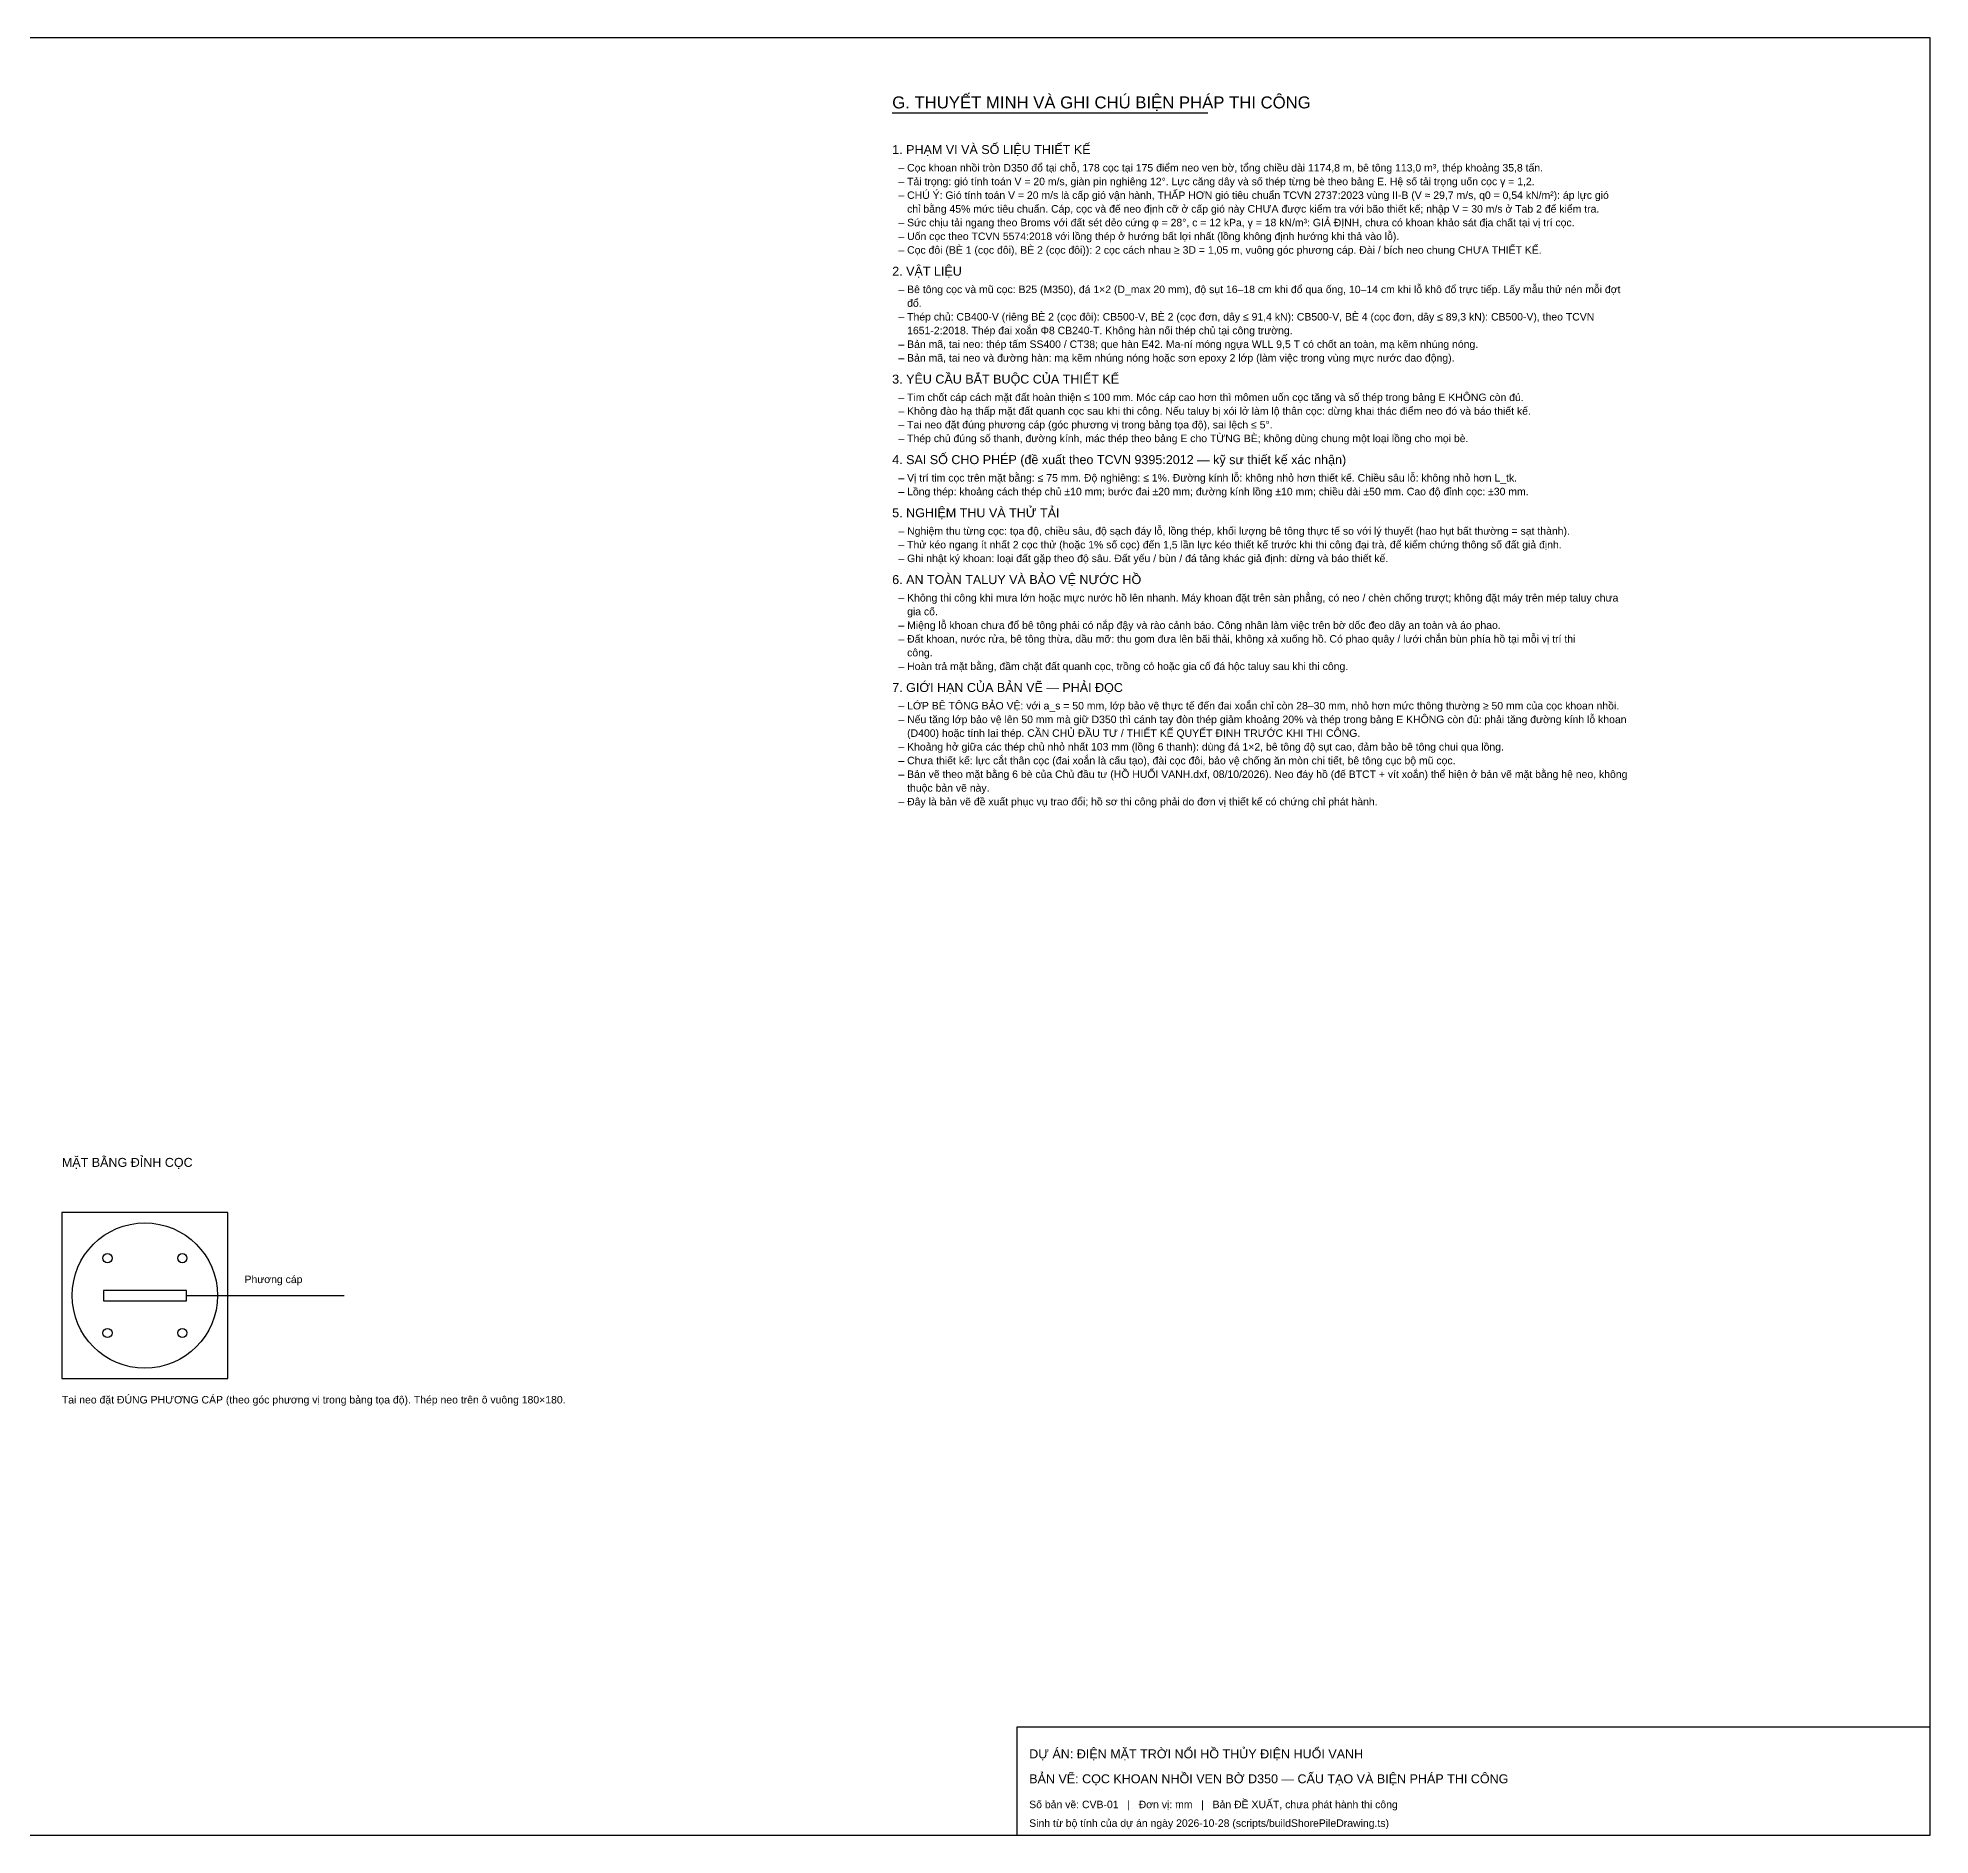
# Model space of a CAD drawing. Header units: millimetres. Extents: x -8500 to 105000, y -36500 to 6800.
# Drawn here: x 59422 to 105000, y -36500 to 6800 of the extents above; entities that cross this region are included whole.
import ezdxf

# ---------------------------------------------------------------- set-up
doc = ezdxf.new("R2010")
doc.units = ezdxf.units.MM
for name, color, linetype in [('CVB_00_KHUNG', 7, 'CONTINUOUS'), ('CVB_03_COC_BE_TONG', 8, 'CONTINUOUS'), ('CVB_05_BAN_MA_TAI_NEO', 6, 'CONTINUOUS'), ('CVB_06_CAP_BE', 3, 'CONTINUOUS'), ('CVB_08_GHI_CHU', 7, 'CONTINUOUS')]:
    doc.layers.add(name, color=color, linetype=linetype)
doc.styles.add('VN', font='arial.ttf')

msp = doc.modelspace()

# ---------------------------------------------------------------- linework, layer by layer
at = {"layer": 'CVB_00_KHUNG'}
for p, q in [((105000, 6800), (-8500, 6800)), ((105000, -36500), (105000, 6800)), ((105000, -33900), (83000, -33900)), ((83000, -33900), (83000, -36500)), ((105000, -36500), (105000, -33900)), ((-8500, -36500), (105000, -36500)), ((83000, -36500), (105000, -36500))]:
    msp.add_line(p, q, dxfattribs=at)
at = {"layer": 'CVB_03_COC_BE_TONG'}
for p, q in [((64000, -21500), (60000, -21500)), ((60000, -21500), (60000, -25500)), ((64000, -25500), (64000, -21500)), ((60000, -25500), (64000, -25500))]:
    msp.add_line(p, q, dxfattribs=at)
msp.add_circle((62000, -23500), 1750, dxfattribs=at)
at = {"layer": 'CVB_05_BAN_MA_TAI_NEO'}
for p, q in [((63000, -23375), (61000, -23375)), ((61000, -23375), (61000, -23625)), ((61000, -23625), (63000, -23625)), ((63000, -23625), (63000, -23375))]:
    msp.add_line(p, q, dxfattribs=at)
for centre in [(61100, -22600), (62900, -22600), (61100, -24400), (62900, -24400)]:
    msp.add_circle(centre, 110, dxfattribs=at)
at = {"layer": 'CVB_06_CAP_BE'}
msp.add_line((63000, -23500), (66800, -23500), dxfattribs=at)
at = {"layer": 'CVB_08_GHI_CHU'}
msp.add_line((80000, 4990), (87603.2, 4990), dxfattribs=at)

# ---------------------------------------------------------------- texts
at = {"layer": 'CVB_00_KHUNG', "style": 'VN'}
for s, height, p in [('DỰ ÁN: ĐIỆN MẶT TRỜI NỔI HỒ THỦY ĐIỆN HUỔI VANH', 216, (83300, -34650)), ('BẢN VẼ: CỌC KHOAN NHỒI VEN BỜ D350 — CẤU TẠO VÀ BIỆN PHÁP THI CÔNG', 216, (83300, -35250)), ('Số bản vẽ: CVB-01   |   Đơn vị: mm   |   Bản ĐỀ XUẤT, chưa phát hành thi công', 180, (83300, -35850)), ('Sinh từ bộ tính của dự án ngày 2026-10-28 (scripts/buildShorePileDrawing.ts)', 180, (83300, -36300))]:
    msp.add_text(s, height=height, dxfattribs=at).set_placement(p)
at = {"layer": 'CVB_06_CAP_BE', "style": 'VN'}
msp.add_text('Phương cáp', height=180, dxfattribs=at).set_placement((64400, -23200))
at = {"layer": 'CVB_08_GHI_CHU', "style": 'VN'}
for s, height, p in [('G. THUYẾT MINH VÀ GHI CHÚ BIỆN PHÁP THI CÔNG', 288, (80000, 5100)), ('1. PHẠM VI VÀ SỐ LIỆU THIẾT KẾ', 216, (80000, 4000)), ('– Cọc khoan nhồi tròn D350 đổ tại chỗ, 178 cọc tại 175 điểm neo ven bờ, tổng chiều dài 1174,8 m, bê tông 113,0 m³, thép khoảng 35,8 tấn.', 180, (80150, 3580)), ('– Tải trọng: gió tính toán V = 20 m/s, giàn pin nghiêng 12°. Lực căng dây và số thép từng bè theo bảng E. Hệ số tải trọng uốn cọc γ = 1,2.', 180, (80150, 3250)), ('– CHÚ Ý: Gió tính toán V = 20 m/s là cấp gió vận hành, THẤP HƠN gió tiêu chuẩn TCVN 2737:2023 vùng II-B (V ≈ 29,7 m/s, q0 = 0,54 kN/m²): áp lực gió', 180, (80150, 2920)), ('   chỉ bằng 45% mức tiêu chuẩn. Cáp, cọc và đế neo định cỡ ở cấp gió này CHƯA được kiểm tra với bão thiết kế; nhập V = 30 m/s ở Tab 2 để kiểm tra.', 180, (80150, 2590)), ('– Sức chịu tải ngang theo Broms với đất sét dẻo cứng φ = 28°, c = 12 kPa, γ = 18 kN/m³: GIẢ ĐỊNH, chưa có khoan khảo sát địa chất tại vị trí cọc.', 180, (80150, 2260)), ('– Uốn cọc theo TCVN 5574:2018 với lồng thép ở hướng bất lợi nhất (lồng không định hướng khi thả vào lỗ).', 180, (80150, 1930)), ('– Cọc đôi (BÈ 1 (cọc đôi), BÈ 2 (cọc đôi)): 2 cọc cách nhau ≥ 3D = 1,05 m, vuông góc phương cáp. Đài / bích neo chung CHƯA THIẾT KẾ.', 180, (80150, 1600)), ('2. VẬT LIỆU', 216, (80000, 1070)), ('– Bê tông cọc và mũ cọc: B25 (M350), đá 1×2 (D_max 20 mm), độ sụt 16–18 cm khi đổ qua ống, 10–14 cm khi lỗ khô đổ trực tiếp. Lấy mẫu thử nén mỗi đợt', 180, (80150, 650)), ('   đổ.', 180, (80150, 320)), ('– Thép chủ: CB400-V (riêng BÈ 2 (cọc đôi): CB500-V, BÈ 2 (cọc đơn, dây ≤ 91,4 kN): CB500-V, BÈ 4 (cọc đơn, dây ≤ 89,3 kN): CB500-V), theo TCVN', 180, (80150, -10)), ('   1651-2:2018. Thép đai xoắn Φ8 CB240-T. Không hàn nối thép chủ tại công trường.', 180, (80150, -340)), ('– Bản mã, tai neo: thép tấm SS400 / CT38; que hàn E42. Ma-ní móng ngựa WLL 9,5 T có chốt an toàn, mạ kẽm nhúng nóng.', 180, (80150, -670)), ('– Bản mã, tai neo và đường hàn: mạ kẽm nhúng nóng hoặc sơn epoxy 2 lớp (làm việc trong vùng mực nước dao động).', 180, (80150, -1000)), ('3. YÊU CẦU BẮT BUỘC CỦA THIẾT KẾ', 216, (80000, -1530)), ('– Tim chốt cáp cách mặt đất hoàn thiện ≤ 100 mm. Móc cáp cao hơn thì mômen uốn cọc tăng và số thép trong bảng E KHÔNG còn đủ.', 180, (80150, -1950)), ('– Không đào hạ thấp mặt đất quanh cọc sau khi thi công. Nếu taluy bị xói lở làm lộ thân cọc: dừng khai thác điểm neo đó và báo thiết kế.', 180, (80150, -2280)), ('– Tai neo đặt đúng phương cáp (góc phương vị trong bảng tọa độ), sai lệch ≤ 5°.', 180, (80150, -2610)), ('– Thép chủ đúng số thanh, đường kính, mác thép theo bảng E cho TỪNG BÈ; không dùng chung một loại lồng cho mọi bè.', 180, (80150, -2940)), ('4. SAI SỐ CHO PHÉP (đề xuất theo TCVN 9395:2012 — kỹ sư thiết kế xác nhận)', 216, (80000, -3470)), ('– Vị trí tim cọc trên mặt bằng: ≤ 75 mm. Độ nghiêng: ≤ 1%. Đường kính lỗ: không nhỏ hơn thiết kế. Chiều sâu lỗ: không nhỏ hơn L_tk.', 180, (80150, -3890)), ('– Lồng thép: khoảng cách thép chủ ±10 mm; bước đai ±20 mm; đường kính lồng ±10 mm; chiều dài ±50 mm. Cao độ đỉnh cọc: ±30 mm.', 180, (80150, -4220)), ('5. NGHIỆM THU VÀ THỬ TẢI', 216, (80000, -4750)), ('– Nghiệm thu từng cọc: tọa độ, chiều sâu, độ sạch đáy lỗ, lồng thép, khối lượng bê tông thực tế so với lý thuyết (hao hụt bất thường = sạt thành).', 180, (80150, -5170)), ('– Thử kéo ngang ít nhất 2 cọc thử (hoặc 1% số cọc) đến 1,5 lần lực kéo thiết kế trước khi thi công đại trà, để kiểm chứng thông số đất giả định.', 180, (80150, -5500)), ('– Ghi nhật ký khoan: loại đất gặp theo độ sâu. Đất yếu / bùn / đá tảng khác giả định: dừng và báo thiết kế.', 180, (80150, -5830)), ('6. AN TOÀN TALUY VÀ BẢO VỆ NƯỚC HỒ', 216, (80000, -6360)), ('– Không thi công khi mưa lớn hoặc mực nước hồ lên nhanh. Máy khoan đặt trên sàn phẳng, có neo / chèn chống trượt; không đặt máy trên mép taluy chưa', 180, (80150, -6780)), ('– Miệng lỗ khoan chưa đổ bê tông phải có nắp đậy và rào cảnh báo. Công nhân làm việc trên bờ dốc đeo dây an toàn và áo phao.', 180, (80150, -7440)), ('   gia cố.', 180, (80150, -7110)), ('– Đất khoan, nước rửa, bê tông thừa, dầu mỡ: thu gom đưa lên bãi thải, không xả xuống hồ. Có phao quây / lưới chắn bùn phía hồ tại mỗi vị trí thi', 180, (80150, -7770)), ('– Hoàn trả mặt bằng, đầm chặt đất quanh cọc, trồng cỏ hoặc gia cố đá hộc taluy sau khi thi công.', 180, (80150, -8430)), ('   công.', 180, (80150, -8100)), ('7. GIỚI HẠN CỦA BẢN VẼ — PHẢI ĐỌC', 216, (80000, -8960)), ('– LỚP BÊ TÔNG BẢO VỆ: với a_s = 50 mm, lớp bảo vệ thực tế đến đai xoắn chỉ còn 28–30 mm, nhỏ hơn mức thông thường ≥ 50 mm của cọc khoan nhồi.', 180, (80150, -9380)), ('– Nếu tăng lớp bảo vệ lên 50 mm mà giữ D350 thì cánh tay đòn thép giảm khoảng 20% và thép trong bảng E KHÔNG còn đủ: phải tăng đường kính lỗ khoan', 180, (80150, -9710)), ('   (D400) hoặc tính lại thép. CẦN CHỦ ĐẦU TƯ / THIẾT KẾ QUYẾT ĐỊNH TRƯỚC KHI THI CÔNG.', 180, (80150, -10040)), ('– Khoảng hở giữa các thép chủ nhỏ nhất 103 mm (lồng 6 thanh): dùng đá 1×2, bê tông độ sụt cao, đảm bảo bê tông chui qua lồng.', 180, (80150, -10370)), ('– Chưa thiết kế: lực cắt thân cọc (đai xoắn là cấu tạo), đài cọc đôi, bảo vệ chống ăn mòn chi tiết, bê tông cục bộ mũ cọc.', 180, (80150, -10700)), ('– Bản vẽ theo mặt bằng 6 bè của Chủ đầu tư (HỒ HUỔI VANH.dxf, 08/10/2026). Neo đáy hồ (đế BTCT + vít xoắn) thể hiện ở bản vẽ mặt bằng hệ neo, không', 180, (80150, -11030)), ('   thuộc bản vẽ này.', 180, (80150, -11360)), ('– Đây là bản vẽ đề xuất phục vụ trao đổi; hồ sơ thi công phải do đơn vị thiết kế có chứng chỉ phát hành.', 180, (80150, -11690)), ('MẶT BẰNG ĐỈNH CỌC', 216, (60000, -20400)), ('Tai neo đặt ĐÚNG PHƯƠNG CÁP (theo góc phương vị trong bảng tọa độ). Thép neo trên ô vuông 180×180.', 180, (60000, -26100))]:
    msp.add_text(s, height=height, dxfattribs=at).set_placement(p)

doc.saveas('drawing.dxf')
